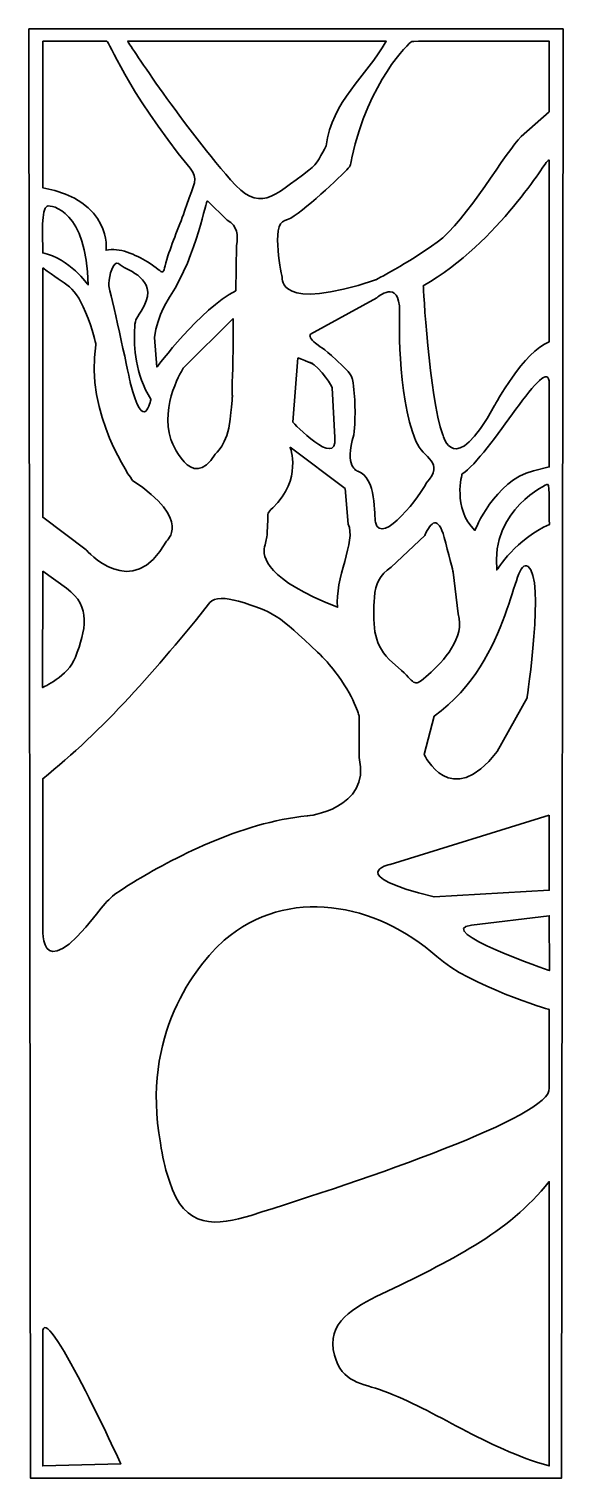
# Model space of a CAD drawing. Header units: centimetres. Extents: x -27 to -20.4, y -9 to 9.
import ezdxf

# ---------------------------------------------------------------- set-up
doc = ezdxf.new("R2010")
doc.units = ezdxf.units.CM
doc.header["$MEASUREMENT"] = 0
doc.layers.add('layer 1', color=7, linetype='Continuous')

msp = doc.modelspace()

# ---------------------------------------------------------------- linework, layer by layer
at = {"layer": 'layer 1', "color": 250, "lineweight": 30}
for points, knots in [([(-26.99914, 9.00077), (-26.99914, 9.00077), (-20.36128, 9.00077), (-20.36128, 9.00077), (-20.36128, 9.00077), (-20.36128, 9.00077), (-20.38004, -9.00021), (-20.38004, -9.00021), (-20.38004, -9.00021), (-20.38004, -9.00021), (-26.9804, -9.00021), (-26.9804, -9.00021), (-26.9804, -9.00021), (-26.9804, -9.00021), (-26.99914, 9.00077), (-26.99914, 9.00077)], [0, 0, 0, 0, 0.2, 0.2, 0.2, 0.2, 0.4, 0.4, 0.4, 0.4, 0.6, 0.6, 0.6, 0.6, 1, 1, 1, 1]), ([(-26.82823, 8.84837), (-26.82823, 8.84837), (-26.03188, 8.84824), (-26.03188, 8.84824), (-26.03188, 8.84824), (-25.99435, 8.84824), (-25.81298, 8.279), (-24.99717, 7.27198), (-24.99717, 7.27198), (-24.88642, 7.13528), (-24.94832, 7.0815), (-25.03994, 6.80945), (-25.03994, 6.80945), (-25.10386, 6.61965), (-25.2092, 6.3746), (-25.27144, 6.184), (-25.27144, 6.184), (-25.36311, 5.90323), (-25.27437, 5.9528), (-25.52544, 6.10697), (-25.52544, 6.10697), (-25.67304, 6.1976), (-25.87731, 6.29189), (-26.03989, 6.25231), (-26.03989, 6.25231), (-26.03989, 6.25231), (-25.96426, 6.87022), (-26.82793, 7.02846), (-26.82793, 7.02846), (-26.82838, 7.84236), (-26.82857, 8.22687), (-26.82823, 8.84837)], [0, 0, 0, 0, 0.11111111, 0.11111111, 0.11111111, 0.11111111, 0.22222222, 0.22222222, 0.22222222, 0.22222222, 0.33333333, 0.33333333, 0.33333333, 0.33333333, 0.44444444, 0.44444444, 0.44444444, 0.44444444, 0.55555556, 0.55555556, 0.55555556, 0.55555556, 0.66666667, 0.66666667, 0.66666667, 0.66666667, 0.77777778, 0.77777778, 0.77777778, 0.77777778, 1, 1, 1, 1]), ([(-25.77274, 8.84831), (-25.77274, 8.84831), (-25.14343, 7.87342), (-24.49288, 7.12696), (-24.49288, 7.12696), (-24.13058, 6.71124), (-23.97618, 6.91073), (-23.51889, 7.24729), (-23.51889, 7.24729), (-23.40378, 7.33196), (-23.36727, 7.44104), (-23.30492, 7.55008), (-23.30492, 7.55008), (-23.23767, 8.10057), (-22.8081, 8.41256), (-22.55886, 8.8483), (-22.55886, 8.8483), (-22.55886, 8.8483), (-25.77274, 8.84831), (-25.77274, 8.84831)], [0, 0, 0, 0, 0.16666667, 0.16666667, 0.16666667, 0.16666667, 0.33333333, 0.33333333, 0.33333333, 0.33333333, 0.5, 0.5, 0.5, 0.5, 0.66666667, 0.66666667, 0.66666667, 0.66666667, 1, 1, 1, 1]), ([(-22.24177, 8.84475), (-22.27196, 8.83427), (-22.78282, 8.34625), (-22.98478, 7.40117), (-22.98478, 7.40117), (-23.00157, 7.3226), (-22.99217, 7.3073), (-23.04783, 7.25234), (-23.04783, 7.25234), (-23.19123, 7.11071), (-23.66225, 6.65489), (-23.81796, 6.62152), (-23.81796, 6.62152), (-24.00249, 6.58197), (-23.85093, 5.90948), (-23.85093, 5.90948), (-23.85093, 5.90948), (-23.85093, 5.90948), (-23.91023, 5.47432), (-22.69223, 5.8831), (-22.69223, 5.8831), (-22.70537, 5.87375), (-22.28615, 6.09378), (-21.92599, 6.35094), (-21.92599, 6.35094), (-21.56584, 6.60811), (-21.05766, 7.50558), (-20.87999, 7.66323), (-20.87999, 7.66323), (-20.87999, 7.66323), (-20.53199, 7.97201), (-20.53199, 7.97201), (-20.53199, 7.97201), (-20.53199, 7.97201), (-20.53212, 8.84842), (-20.53212, 8.84842), (-20.53212, 8.84842), (-20.53212, 8.84842), (-22.21047, 8.85563), (-22.24177, 8.84475)], [0, 0, 0, 0, 0.09090909, 0.09090909, 0.09090909, 0.09090909, 0.18181818, 0.18181818, 0.18181818, 0.18181818, 0.27272727, 0.27272727, 0.27272727, 0.27272727, 0.36363636, 0.36363636, 0.36363636, 0.36363636, 0.45454545, 0.45454545, 0.45454545, 0.45454545, 0.54545455, 0.54545455, 0.54545455, 0.54545455, 0.63636364, 0.63636364, 0.63636364, 0.63636364, 0.72727273, 0.72727273, 0.72727273, 0.72727273, 0.81818182, 0.81818182, 0.81818182, 0.81818182, 1, 1, 1, 1]), ([(-20.54809, 7.36637), (-20.57297, 7.36869), (-21.14573, 6.36307), (-22.09799, 5.80925), (-22.09799, 5.80925), (-22.09799, 5.80925), (-22.03155, 4.44844), (-21.85439, 3.95792), (-21.85439, 3.95792), (-21.85439, 3.95792), (-21.72152, 3.38827), (-21.21216, 4.32186), (-21.21216, 4.32186), (-21.21216, 4.32186), (-20.84344, 5.00377), (-20.53341, 5.11453), (-20.53341, 5.11453), (-20.53011, 5.2283), (-20.53347, 7.22975), (-20.53206, 7.37072), (-20.53206, 7.37072), (-20.532, 7.37596), (-20.54721, 7.36629), (-20.54809, 7.36637)], [0, 0, 0, 0, 0.14285714, 0.14285714, 0.14285714, 0.14285714, 0.28571429, 0.28571429, 0.28571429, 0.28571429, 0.42857143, 0.42857143, 0.42857143, 0.42857143, 0.57142857, 0.57142857, 0.57142857, 0.57142857, 0.71428571, 0.71428571, 0.71428571, 0.71428571, 1, 1, 1, 1]), ([(-24.78074, 6.8653), (-24.80181, 6.88583), (-24.90188, 6.2137), (-25.24518, 5.68014), (-25.24518, 5.68014), (-25.24518, 5.68014), (-25.40631, 5.44989), (-25.4379, 5.16771), (-25.4379, 5.16771), (-25.4379, 5.16771), (-25.40948, 4.79974), (-25.40948, 4.79974), (-25.40948, 4.79974), (-25.40948, 4.79974), (-24.86605, 5.52896), (-24.43006, 5.7479), (-24.43006, 5.7479), (-24.43006, 5.7479), (-24.41837, 6.3111), (-24.41837, 6.3111), (-24.41837, 6.3111), (-24.40122, 6.43664), (-24.40263, 6.55522), (-24.53391, 6.62509), (-24.53391, 6.62509), (-24.53391, 6.62509), (-24.78074, 6.8653), (-24.78074, 6.8653)], [0, 0, 0, 0, 0.125, 0.125, 0.125, 0.125, 0.25, 0.25, 0.25, 0.25, 0.375, 0.375, 0.375, 0.375, 0.5, 0.5, 0.5, 0.5, 0.625, 0.625, 0.625, 0.625, 0.75, 0.75, 0.75, 0.75, 1, 1, 1, 1]), ([(-26.77419, 6.79944), (-26.72059, 6.82068), (-26.27614, 6.74402), (-26.26449, 5.82096), (-26.26449, 5.82096), (-26.26449, 5.82096), (-26.49597, 6.1525), (-26.82816, 6.21844), (-26.82816, 6.21844), (-26.82571, 6.43615), (-26.85146, 6.76881), (-26.77419, 6.79944)], [0, 0, 0, 0, 0.25, 0.25, 0.25, 0.25, 0.5, 0.5, 0.5, 0.5, 1, 1, 1, 1]), ([(-26.82826, 6.03541), (-26.82826, 6.03541), (-26.8287, 2.93418), (-26.8287, 2.93418), (-26.8287, 2.93418), (-26.8287, 2.93418), (-26.28719, 2.53034), (-26.28719, 2.53034), (-26.28719, 2.53034), (-26.28719, 2.53034), (-25.71354, 1.86159), (-25.29086, 2.6382), (-25.29086, 2.6382), (-25.29086, 2.6382), (-24.95875, 2.89706), (-25.71354, 3.39324), (-25.71354, 3.39324), (-25.71354, 3.39324), (-26.31737, 4.23457), (-26.16642, 5.07589), (-26.16642, 5.07589), (-26.16642, 5.07589), (-26.17796, 5.17888), (-26.26412, 5.40557), (-26.26412, 5.40557), (-26.43232, 5.84805), (-26.5283, 5.79547), (-26.82826, 6.03541)], [0, 0, 0, 0, 0.125, 0.125, 0.125, 0.125, 0.25, 0.25, 0.25, 0.25, 0.375, 0.375, 0.375, 0.375, 0.5, 0.5, 0.5, 0.5, 0.625, 0.625, 0.625, 0.625, 0.75, 0.75, 0.75, 0.75, 1, 1, 1, 1]), ([(-25.83946, 6.0531), (-25.71636, 5.97532), (-25.36559, 5.87124), (-25.60598, 5.49469), (-25.60598, 5.49469), (-25.67584, 5.38526), (-25.68019, 5.39519), (-25.68709, 5.25258), (-25.68709, 5.25258), (-25.69642, 5.06011), (-25.67872, 4.71519), (-25.48424, 4.40048), (-25.48424, 4.40048), (-25.48424, 4.40048), (-25.56937, 3.93816), (-25.73965, 4.60731), (-25.73965, 4.60731), (-25.73965, 4.60731), (-25.95249, 5.61184), (-26.00357, 5.78825), (-26.00357, 5.78825), (-26.01802, 5.82242), (-25.98992, 6.02157), (-25.93368, 6.07852), (-25.93368, 6.07852), (-25.90347, 6.10909), (-25.87443, 6.0752), (-25.83946, 6.0531)], [0, 0, 0, 0, 0.125, 0.125, 0.125, 0.125, 0.25, 0.25, 0.25, 0.25, 0.375, 0.375, 0.375, 0.375, 0.5, 0.5, 0.5, 0.5, 0.625, 0.625, 0.625, 0.625, 0.75, 0.75, 0.75, 0.75, 1, 1, 1, 1]), ([(-23.49802, 5.21061), (-23.49802, 5.21061), (-22.67658, 5.6621), (-22.67658, 5.6621), (-22.67658, 5.6621), (-22.67658, 5.6621), (-22.39222, 5.91042), (-22.39222, 5.49279), (-22.39222, 5.49279), (-22.39222, 5.49279), (-22.43114, 4.45453), (-22.19154, 3.88182), (-22.19154, 3.88182), (-22.09768, 3.6574), (-21.8202, 3.62775), (-22.06049, 3.35948), (-22.06049, 3.35948), (-22.11064, 3.23606), (-22.61877, 2.55851), (-22.69238, 2.87412), (-22.69238, 2.87412), (-22.70818, 2.94184), (-22.67658, 3.43849), (-22.91353, 3.50622), (-22.91353, 3.50622), (-22.91353, 3.50622), (-23.0873, 3.56265), (-22.96093, 3.9577), (-22.96093, 3.9577), (-22.9374, 4.19298), (-22.94267, 4.4225), (-22.97672, 4.64623), (-22.97672, 4.64623), (-22.97672, 4.64623), (-22.98944, 4.71219), (-23.09629, 4.81268), (-23.09629, 4.81268), (-23.33895, 5.04091), (-23.34232, 5.0238), (-23.43865, 5.09701), (-23.43865, 5.09701), (-23.49648, 5.14096), (-23.52271, 5.19298), (-23.49802, 5.21061)], [0, 0, 0, 0, 0.08333333, 0.08333333, 0.08333333, 0.08333333, 0.16666667, 0.16666667, 0.16666667, 0.16666667, 0.25, 0.25, 0.25, 0.25, 0.33333333, 0.33333333, 0.33333333, 0.33333333, 0.41666667, 0.41666667, 0.41666667, 0.41666667, 0.5, 0.5, 0.5, 0.5, 0.58333333, 0.58333333, 0.58333333, 0.58333333, 0.66666667, 0.66666667, 0.66666667, 0.66666667, 0.75, 0.75, 0.75, 0.75, 0.83333333, 0.83333333, 0.83333333, 0.83333333, 1, 1, 1, 1]), ([(-24.46165, 5.40249), (-24.46165, 5.40249), (-25.07774, 4.79297), (-25.07774, 4.79297), (-25.07774, 4.79297), (-25.07774, 4.79297), (-25.37789, 4.33019), (-25.23571, 3.90127), (-25.23571, 3.90127), (-25.23571, 3.90127), (-24.98296, 3.22403), (-24.68281, 3.72068), (-24.68281, 3.72068), (-24.68281, 3.72068), (-24.53134, 3.83078), (-24.49891, 4.15437), (-24.49891, 4.15437), (-24.44859, 4.65631), (-24.48649, 4.21554), (-24.46717, 4.7889), (-24.46717, 4.7889), (-24.45754, 5.07502), (-24.46165, 5.40249), (-24.46165, 5.40249)], [0, 0, 0, 0, 0.14285714, 0.14285714, 0.14285714, 0.14285714, 0.28571429, 0.28571429, 0.28571429, 0.28571429, 0.42857143, 0.42857143, 0.42857143, 0.42857143, 0.57142857, 0.57142857, 0.57142857, 0.57142857, 0.71428571, 0.71428571, 0.71428571, 0.71428571, 1, 1, 1, 1]), ([(-23.65601, 4.91713), (-23.65601, 4.91713), (-23.71919, 4.11574), (-23.71919, 4.11574), (-23.71919, 4.11574), (-23.71919, 4.11574), (-23.16629, 3.52879), (-23.19789, 3.92385), (-23.19789, 3.92385), (-23.19789, 3.92385), (-23.22948, 4.54465), (-23.22948, 4.54465), (-23.22948, 4.54465), (-23.22948, 4.54465), (-23.35585, 4.79297), (-23.51383, 4.8607), (-23.51383, 4.8607), (-23.35585, 4.79297), (-23.65601, 4.91713), (-23.65601, 4.91713)], [0, 0, 0, 0, 0.16666667, 0.16666667, 0.16666667, 0.16666667, 0.33333333, 0.33333333, 0.33333333, 0.33333333, 0.5, 0.5, 0.5, 0.5, 0.66666667, 0.66666667, 0.66666667, 0.66666667, 1, 1, 1, 1]), ([(-21.61571, 3.47442), (-21.61571, 3.47442), (-21.73874, 3.04368), (-21.45577, 2.77117), (-21.45577, 2.77117), (-21.45577, 2.77117), (-21.21708, 3.38998), (-20.7295, 3.5113), (-20.7295, 3.5113), (-20.7295, 3.5113), (-20.53201, 3.56045), (-20.53201, 3.56045), (-20.53201, 3.56045), (-20.53201, 3.56045), (-20.53159, 4.59257), (-20.53159, 4.59257), (-20.53159, 4.59257), (-20.5314, 5.03746), (-21.27729, 3.68056), (-21.61571, 3.47442)], [0, 0, 0, 0, 0.16666667, 0.16666667, 0.16666667, 0.16666667, 0.33333333, 0.33333333, 0.33333333, 0.33333333, 0.5, 0.5, 0.5, 0.5, 0.66666667, 0.66666667, 0.66666667, 0.66666667, 1, 1, 1, 1]), ([(-23.75383, 3.80644), (-23.75383, 3.80644), (-23.59665, 3.40396), (-23.96894, 3.05403), (-23.96894, 3.05403), (-24.03769, 2.98932), (-24.02842, 2.9873), (-24.03163, 2.90393), (-24.03163, 2.90393), (-24.03163, 2.90393), (-24.03779, 2.74591), (-24.03779, 2.74591), (-24.03779, 2.74591), (-24.04108, 2.66118), (-24.05333, 2.64169), (-24.07106, 2.56849), (-24.07106, 2.56849), (-24.10079, 2.44583), (-24.04942, 2.158), (-23.16265, 1.818), (-23.16265, 1.818), (-23.20704, 2.15897), (-22.92598, 2.65188), (-23.03288, 2.84827), (-23.03288, 2.84827), (-23.03288, 2.84827), (-23.07022, 3.2907), (-23.07022, 3.2907), (-23.07022, 3.2907), (-23.07022, 3.2907), (-23.75383, 3.80644), (-23.75383, 3.80644)], [0, 0, 0, 0, 0.11111111, 0.11111111, 0.11111111, 0.11111111, 0.22222222, 0.22222222, 0.22222222, 0.22222222, 0.33333333, 0.33333333, 0.33333333, 0.33333333, 0.44444444, 0.44444444, 0.44444444, 0.44444444, 0.55555556, 0.55555556, 0.55555556, 0.55555556, 0.66666667, 0.66666667, 0.66666667, 0.66666667, 0.77777778, 0.77777778, 0.77777778, 0.77777778, 1, 1, 1, 1]), ([(-20.55315, 3.34669), (-20.55315, 3.34669), (-21.25892, 3.03488), (-21.1851, 2.27888), (-21.1851, 2.27888), (-21.1851, 2.27888), (-20.93604, 2.67729), (-20.53005, 2.84431), (-20.53005, 2.84431), (-20.53929, 2.98223), (-20.51736, 3.34698), (-20.55315, 3.34669)], [0, 0, 0, 0, 0.25, 0.25, 0.25, 0.25, 0.5, 0.5, 0.5, 0.5, 1, 1, 1, 1]), ([(-22.07879, 2.70759), (-22.07879, 2.70759), (-22.49731, 2.31522), (-22.49731, 2.31522), (-22.49731, 2.31522), (-22.63912, 2.21587), (-22.69296, 2.11413), (-22.705, 1.93888), (-22.705, 1.93888), (-22.71383, 1.81032), (-22.72022, 1.63668), (-22.69897, 1.51121), (-22.69897, 1.51121), (-22.67834, 1.38954), (-22.62542, 1.27431), (-22.5235, 1.16889), (-22.5235, 1.16889), (-22.5235, 1.16889), (-22.36787, 1.02989), (-22.36787, 1.02989), (-22.36787, 1.02989), (-22.18403, 0.86569), (-22.22656, 0.81225), (-22.03455, 0.98043), (-22.03455, 0.98043), (-21.85101, 1.1412), (-21.57188, 1.44376), (-21.66492, 1.73386), (-21.66492, 1.73386), (-21.66492, 1.73386), (-21.72644, 2.25251), (-21.72644, 2.25251), (-21.72644, 2.25251), (-21.72644, 2.25251), (-21.78894, 2.50071), (-21.83838, 2.68447), (-21.83838, 2.68447), (-21.91192, 2.95777), (-22.0043, 2.88566), (-22.07879, 2.70759)], [0, 0, 0, 0, 0.09090909, 0.09090909, 0.09090909, 0.09090909, 0.18181818, 0.18181818, 0.18181818, 0.18181818, 0.27272727, 0.27272727, 0.27272727, 0.27272727, 0.36363636, 0.36363636, 0.36363636, 0.36363636, 0.45454545, 0.45454545, 0.45454545, 0.45454545, 0.54545455, 0.54545455, 0.54545455, 0.54545455, 0.63636364, 0.63636364, 0.63636364, 0.63636364, 0.72727273, 0.72727273, 0.72727273, 0.72727273, 0.81818182, 0.81818182, 0.81818182, 0.81818182, 1, 1, 1, 1]), ([(-20.79435, 2.32248), (-21.004, 2.45979), (-20.96906, 1.18654), (-21.96487, 0.46254), (-21.96487, 0.46254), (-21.96487, 0.46254), (-22.08716, -0.01181), (-22.08716, -0.01181), (-22.08716, -0.01181), (-22.08716, -0.01181), (-21.75522, -0.72334), (-21.1787, 0.02563), (-21.1787, 0.02563), (-21.1787, 0.02563), (-20.80883, 0.69113), (-20.80883, 0.69113), (-20.80883, 0.69113), (-20.80883, 0.69113), (-20.58472, 2.18518), (-20.79435, 2.32248)], [0, 0, 0, 0, 0.16666667, 0.16666667, 0.16666667, 0.16666667, 0.33333333, 0.33333333, 0.33333333, 0.33333333, 0.5, 0.5, 0.5, 0.5, 0.66666667, 0.66666667, 0.66666667, 0.66666667, 1, 1, 1, 1]), ([(-26.53286, 2.05226), (-26.53286, 2.05226), (-26.8264, 2.26501), (-26.8264, 2.26501), (-26.8264, 2.26501), (-26.8264, 2.26501), (-26.82935, 0.81984), (-26.82935, 0.81984), (-26.82935, 0.81984), (-26.82935, 0.82343), (-26.51241, 0.95358), (-26.42126, 1.19816), (-26.42126, 1.19816), (-26.29634, 1.53333), (-26.21505, 1.82191), (-26.53286, 2.05226)], [0, 0, 0, 0, 0.2, 0.2, 0.2, 0.2, 0.4, 0.4, 0.4, 0.4, 0.6, 0.6, 0.6, 0.6, 1, 1, 1, 1]), ([(-24.74991, 1.8745), (-25.40596, 1.05343), (-26.08175, 0.2817), (-26.82805, -0.31387), (-26.82805, -0.31387), (-26.82805, -0.31387), (-26.82548, -2.10772), (-26.82548, -2.10772), (-26.82548, -2.10772), (-26.82548, -2.10772), (-26.91412, -2.96898), (-26.15994, -1.99386), (-26.15994, -1.99386), (-25.99904, -1.78582), (-25.93925, -1.74381), (-25.69889, -1.59755), (-25.69889, -1.59755), (-25.2402, -1.31845), (-24.36236, -0.84925), (-23.54114, -0.77591), (-23.54114, -0.77591), (-23.54114, -0.77591), (-22.74759, -0.69679), (-22.89522, -0.05067), (-22.89522, -0.05067), (-22.89522, -0.05067), (-22.89522, 0.46359), (-22.89522, 0.46359), (-22.89522, 0.46359), (-22.89522, 0.46359), (-22.95674, 0.71133), (-23.19675, 1.01984), (-23.19675, 1.01984), (-23.25648, 1.09663), (-23.32663, 1.17788), (-23.41096, 1.25863), (-23.41096, 1.25863), (-23.88772, 1.71515), (-23.97881, 1.7735), (-24.39452, 1.89148), (-24.39452, 1.89148), (-24.55222, 1.93624), (-24.69525, 1.94292), (-24.74991, 1.8745)], [0, 0, 0, 0, 0.08333333, 0.08333333, 0.08333333, 0.08333333, 0.16666667, 0.16666667, 0.16666667, 0.16666667, 0.25, 0.25, 0.25, 0.25, 0.33333333, 0.33333333, 0.33333333, 0.33333333, 0.41666667, 0.41666667, 0.41666667, 0.41666667, 0.5, 0.5, 0.5, 0.5, 0.58333333, 0.58333333, 0.58333333, 0.58333333, 0.66666667, 0.66666667, 0.66666667, 0.66666667, 0.75, 0.75, 0.75, 0.75, 0.83333333, 0.83333333, 0.83333333, 0.83333333, 1, 1, 1, 1]), ([(-20.532, -0.76706), (-20.532, -0.76706), (-22.51128, -1.37724), (-22.51128, -1.37724), (-22.51128, -1.37724), (-22.51128, -1.37724), (-23.09739, -1.50287), (-21.96423, -1.78207), (-21.96423, -1.78207), (-21.96423, -1.78207), (-20.53202, -1.69831), (-20.53202, -1.69831), (-20.53202, -1.69831), (-20.53202, -1.69831), (-20.532, -0.76706), (-20.532, -0.76706)], [0, 0, 0, 0, 0.2, 0.2, 0.2, 0.2, 0.4, 0.4, 0.4, 0.4, 0.6, 0.6, 0.6, 0.6, 1, 1, 1, 1]), ([(-21.93165, -2.52226), (-22.6813, -1.85273), (-23.79224, -1.64181), (-24.57105, -2.32029), (-24.57105, -2.32029), (-24.93027, -2.63323), (-25.607, -3.50508), (-25.36592, -4.83444), (-25.36592, -4.83444), (-25.33148, -5.02435), (-25.32728, -5.10388), (-25.25178, -5.31217), (-25.25178, -5.31217), (-25.07381, -5.92026), (-24.6536, -5.86655), (-24.23942, -5.73748), (-24.23942, -5.73748), (-22.83109, -5.29858), (-20.48696, -4.50239), (-20.53377, -4.15699), (-20.53377, -4.15699), (-20.53377, -4.15699), (-20.53398, -3.17985), (-20.53398, -3.17985), (-20.53398, -3.17985), (-20.53398, -3.17985), (-21.523, -2.88725), (-21.93165, -2.52226)], [0, 0, 0, 0, 0.125, 0.125, 0.125, 0.125, 0.25, 0.25, 0.25, 0.25, 0.375, 0.375, 0.375, 0.375, 0.5, 0.5, 0.5, 0.5, 0.625, 0.625, 0.625, 0.625, 0.75, 0.75, 0.75, 0.75, 1, 1, 1, 1]), ([(-21.50021, -2.13398), (-21.50021, -2.13398), (-20.53207, -2.01453), (-20.53207, -2.01453), (-20.53207, -2.01453), (-20.53207, -2.01453), (-20.53116, -2.69667), (-20.53116, -2.69667), (-20.53116, -2.69667), (-20.53116, -2.69667), (-21.98537, -2.19384), (-21.50021, -2.13398)], [0, 0, 0, 0, 0.25, 0.25, 0.25, 0.25, 0.5, 0.5, 0.5, 0.5, 1, 1, 1, 1]), ([(-22.58993, -7.91994), (-21.95416, -8.15448), (-21.32705, -8.62685), (-20.532, -8.8502), (-20.532, -8.8502), (-20.532, -8.8502), (-20.53312, -5.31833), (-20.53312, -5.31833), (-20.53312, -5.31833), (-21.04688, -5.96315), (-21.7727, -6.30752), (-22.6212, -6.71642), (-22.6212, -6.71642), (-22.95054, -6.87512), (-23.31561, -7.0697), (-23.20251, -7.47519), (-23.20251, -7.47519), (-23.10659, -7.81905), (-22.86475, -7.81855), (-22.58993, -7.91994)], [0, 0, 0, 0, 0.16666667, 0.16666667, 0.16666667, 0.16666667, 0.33333333, 0.33333333, 0.33333333, 0.33333333, 0.5, 0.5, 0.5, 0.5, 0.66666667, 0.66666667, 0.66666667, 0.66666667, 1, 1, 1, 1]), ([(-26.82835, -7.20348), (-26.82835, -7.20348), (-26.82829, -8.85018), (-26.82829, -8.85018), (-26.82829, -8.85018), (-26.82829, -8.85018), (-25.85719, -8.82342), (-25.85719, -8.82342), (-25.85719, -8.82342), (-25.85719, -8.82342), (-26.82837, -6.71579), (-26.82835, -7.20348)], [0, 0, 0, 0, 0.25, 0.25, 0.25, 0.25, 0.5, 0.5, 0.5, 0.5, 1, 1, 1, 1])]:
    msp.add_open_spline(points, degree=3, knots=knots, dxfattribs=at)

doc.saveas('drawing.dxf')
